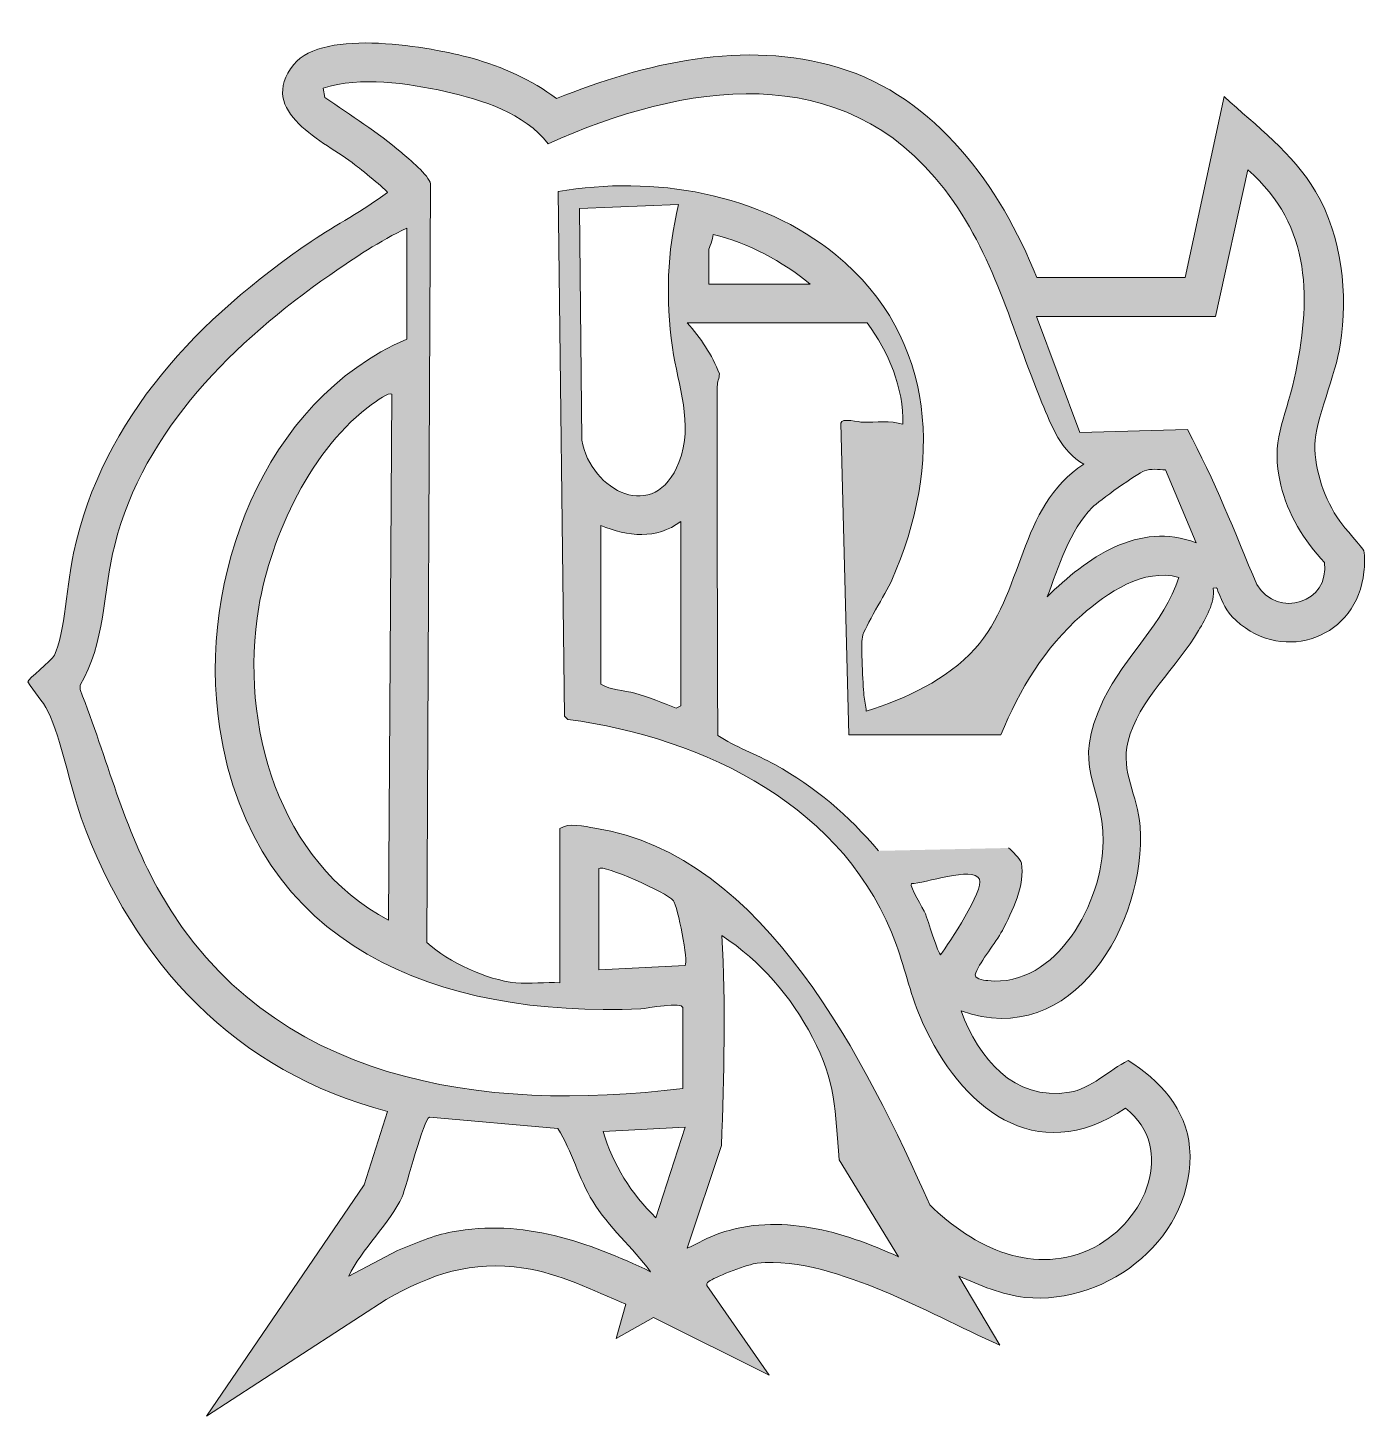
# Model space of a CAD drawing. Extents: x 408 to 896, y -609 to -102.
import ezdxf

# ---------------------------------------------------------------- set-up
doc = ezdxf.new("R2010")
doc.units = 0
doc.header["$MEASUREMENT"] = 0
doc.layers.add('Camada 1', color=7, linetype='Continuous', lineweight=0)

# ---------------------------------------------------------------- blocks, each defined once
blk = doc.blocks.new('Block_0')
at = {"layer": 'Camada 1', "true_color": 0x000000, "transparency": 33554687}
h = blk.add_hatch(color=18, dxfattribs=at)
h.dxf.hatch_style = 2
edge = h.paths.add_edge_path()
edge.add_spline(control_points=[(647.58, -503.3), (647.58, -503.3), (617.71, -504.88), (617.71, -504.88), (621.36, -517.11), (627.94, -527.43), (636.98, -536.32), (636.98, -536.32), (647.58, -503.3), (647.58, -503.3)], knot_values=[0, 0, 0, 0, 1, 1, 1, 2, 2, 2, 3, 3, 3, 3], degree=3, periodic=0)
edge = h.paths.add_edge_path()
edge.add_spline(control_points=[(635.01, -555.98), (628.58, -547.25), (619.59, -539.51), (613.92, -530.29), (608.83, -522.02), (606.37, -511.96), (601.18, -503.7), (601.18, -503.7), (554.36, -499.63), (554.36, -499.63), (552.27, -499.95), (546.07, -524.83), (544.38, -528.65), (540.22, -538.04), (529.48, -547.91), (524.92, -557.55), (524.92, -557.55), (542.72, -548.23), (542.72, -548.23), (549.23, -545.65), (555.7, -542.72), (562.64, -541.41), (588.23, -536.57), (612.31, -545.07), (635.01, -555.98)], knot_values=[0, 0, 0, 0, 1, 1, 1, 2, 2, 2, 3, 3, 3, 4, 4, 4, 5, 5, 5, 6, 6, 6, 7, 7, 7, 8, 8, 8, 8], degree=3, periodic=0)
edge = h.paths.add_edge_path()
edge.add_spline(control_points=[(725.43, -550.48), (725.43, -550.48), (703.78, -515.12), (703.78, -515.12), (702.45, -497.56), (702.42, -486.24), (694.12, -470.53), (686.05, -455.26), (675.34, -442.95), (660.96, -433.32), (662.6, -458.78), (661.67, -484.48), (660.91, -509.93), (660.91, -509.93), (648.38, -547.33), (648.38, -547.33), (652.36, -545.77), (655.88, -543.43), (659.97, -542.02), (682.06, -534.37), (705.01, -541.23), (725.43, -550.48)], knot_values=[0, 0, 0, 0, 1, 1, 1, 2, 2, 2, 3, 3, 3, 4, 4, 4, 5, 5, 5, 6, 6, 6, 7, 7, 7, 7], degree=3, periodic=0)
edge = h.paths.add_edge_path()
edge.add_spline(control_points=[(730.15, -414.45), (729.33, -415.41), (734.43, -423.5), (735.25, -425.46), (736.05, -427.37), (739.97, -440.41), (740.77, -440.38), (743.74, -436.31), (756.79, -416.81), (754.93, -412.82), (752.65, -407.95), (734.78, -414.47), (730.15, -414.45)], knot_values=[0, 0, 0, 0, 1, 1, 1, 2, 2, 2, 3, 3, 3, 4, 4, 4, 4], degree=3, periodic=0)
edge = h.paths.add_edge_path()
edge.add_spline(control_points=[(616.13, -408.94), (616.13, -408.94), (616.13, -445.9), (616.13, -445.9), (616.13, -445.9), (647.59, -444.33), (647.59, -444.33), (648.9, -443.02), (644.96, -422.72), (643.33, -420.67), (640.95, -417.67), (617.66, -407.3), (616.13, -408.94)], knot_values=[0, 0, 0, 0, 1, 1, 1, 2, 2, 2, 3, 3, 3, 4, 4, 4, 4], degree=3, periodic=0)
edge = h.paths.add_edge_path()
edge.add_spline(control_points=[(616.92, -283.91), (616.92, -283.91), (616.92, -341.71), (616.92, -341.71), (620.4, -343.99), (625.26, -343.86), (629.33, -345.02), (634.43, -346.48), (639.46, -348.48), (644.39, -350.44), (644.39, -350.44), (646.01, -349.57), (646.01, -349.57), (646.01, -349.57), (646.01, -282.34), (646.01, -282.34), (637.19, -289.21), (626.69, -287.76), (616.92, -283.91)], knot_values=[0, 0, 0, 0, 1, 1, 1, 2, 2, 2, 3, 3, 3, 4, 4, 4, 5, 5, 5, 6, 6, 6, 6], degree=3, periodic=0)
edge = h.paths.add_edge_path()
edge.add_spline(control_points=[(822.83, -263.57), (820.33, -263.43), (817.53, -263.08), (815.11, -263.89), (812.78, -264.68), (798.29, -275.05), (796.17, -277.19), (787.85, -285.58), (783.71, -298.99), (779.7, -309.86), (793.67, -295.86), (813.34, -281.97), (833.94, -290.2), (833.94, -290.2), (822.83, -263.57), (822.83, -263.57)], knot_values=[0, 0, 0, 0, 1, 1, 1, 2, 2, 2, 3, 3, 3, 4, 4, 4, 5, 5, 5, 5], degree=3, periodic=0)
edge = h.paths.add_edge_path()
edge.add_spline(control_points=[(540.64, -235.95), (539.74, -235.02), (534.7, -238.8), (533.64, -239.55), (511.66, -255), (496.45, -287.69), (492.14, -313.65), (485, -356.64), (499.27, -406.38), (539.46, -427.82), (539.46, -427.82), (540.64, -235.95), (540.64, -235.95)], knot_values=[0, 0, 0, 0, 1, 1, 1, 2, 2, 2, 3, 3, 3, 4, 4, 4, 4], degree=3, periodic=0)
edge = h.paths.add_edge_path()
edge.add_spline(control_points=[(693.19, -195.84), (682.92, -187.31), (670.82, -180.93), (657.82, -177.75), (657.91, -179.36), (656.24, -182.54), (656.24, -183.65), (656.24, -183.65), (656.24, -195.84), (656.24, -195.84), (656.24, -195.84), (693.19, -195.84), (693.19, -195.84)], knot_values=[0, 0, 0, 0, 1, 1, 1, 2, 2, 2, 3, 3, 3, 4, 4, 4, 4], degree=3, periodic=0)
edge = h.paths.add_edge_path()
edge.add_spline(control_points=[(546.15, -175.4), (536.32, -180.02), (526.98, -186.31), (518.06, -192.52), (483.54, -216.57), (450.17, -248.76), (439.59, -290.98), (435.34, -307.94), (436.12, -327.08), (426.94, -342.08), (426.94, -342.08), (426.95, -343.68), (426.95, -343.68), (436.98, -368.93), (442.69, -394.25), (456.37, -418.12), (495.95, -487.12), (573.54, -498.18), (646.8, -489.14), (646.8, -489.14), (646.8, -459.66), (646.8, -459.66), (646.8, -457.34), (633.6, -459.99), (631.5, -460.08), (557.9, -463.3), (490.12, -437.99), (477.85, -357.33), (469.65, -303.46), (493.79, -238.34), (546.15, -215.89), (546.15, -215.89), (546.15, -175.4), (546.15, -175.4)], knot_values=[0, 0, 0, 0, 1, 1, 1, 2, 2, 2, 3, 3, 3, 4, 4, 4, 5, 5, 5, 6, 6, 6, 7, 7, 7, 8, 8, 8, 9, 9, 9, 10, 10, 10, 11, 11, 11, 11], degree=3, periodic=0)
edge = h.paths.add_edge_path()
edge.add_spline(control_points=[(645.22, -166.75), (645.22, -166.75), (609.05, -168.32), (609.05, -168.32), (609.05, -168.32), (609.91, -252.78), (609.91, -252.78), (613.36, -271.35), (636.67, -283.35), (645.37, -260.85), (650.89, -246.58), (644.96, -233.15), (643, -218.91), (640.53, -200.94), (640.99, -184.42), (645.22, -166.75)], knot_values=[0, 0, 0, 0, 1, 1, 1, 2, 2, 2, 3, 3, 3, 4, 4, 4, 5, 5, 5, 5], degree=3, periodic=0)
edge = h.paths.add_edge_path()
edge.add_spline(control_points=[(841.03, -207.64), (841.03, -207.64), (775.76, -207.64), (775.76, -207.64), (775.76, -207.64), (791.59, -249.99), (791.59, -249.99), (791.59, -249.99), (830.85, -248.9), (830.85, -248.9), (840.53, -267.12), (848.2, -286.36), (856.08, -305.42), (863.83, -317.97), (882.83, -312.01), (880.74, -297.3), (873.58, -289.76), (867.24, -279.29), (864.85, -269.13), (860.98, -252.67), (866.35, -245.71), (869.74, -230.45), (876.03, -202.12), (876.41, -174.51), (852.83, -154.17), (852.83, -154.17), (841.03, -207.64), (841.03, -207.64)], knot_values=[0, 0, 0, 0, 1, 1, 1, 2, 2, 2, 3, 3, 3, 4, 4, 4, 5, 5, 5, 6, 6, 6, 7, 7, 7, 8, 8, 8, 9, 9, 9, 9], degree=3, periodic=0)
edge = h.paths.add_edge_path()
edge.add_spline(control_points=[(585.86, -450.61), (590.97, -451.13), (596.79, -450.24), (601.98, -450.61), (601.98, -450.61), (601.98, -394.39), (601.98, -394.39), (604.95, -392.03), (610.88, -393.64), (614.73, -394.23), (676.76, -403.66), (713.99, -480.46), (736.88, -531.56), (752.59, -547.25), (775.42, -558.12), (797, -546.95), (815.32, -537.48), (826.95, -511.33), (808.28, -496.3), (775.2, -518.54), (748.03, -495.79), (734.2, -465.05), (729.97, -455.65), (728.04, -446.24), (724.68, -436.83), (706.77, -386.66), (654.95, -361.28), (604.86, -354.55), (604.86, -354.55), (603.66, -353.4), (603.66, -353.4), (603.66, -353.4), (601.28, -162.11), (601.28, -162.11), (635.84, -156.05), (675.11, -162.57), (702.64, -185.21), (739.84, -215.82), (741.46, -262.01), (722.96, -303.85), (720.75, -308.87), (713.06, -320.68), (712.25, -324.58), (711.61, -327.65), (712.54, -341.66), (712.82, -345.67), (712.96, -347.66), (713.67, -349.53), (713.65, -351.54), (728.17, -346.92), (742.97, -340.26), (753.36, -328.74), (771.25, -308.92), (768.95, -277.09), (793.04, -261.5), (784.79, -256.98), (781.2, -247.46), (777.74, -239.08), (766.77, -212.55), (760.22, -184.69), (742.28, -161.31), (705.08, -112.84), (647.19, -122.49), (597.64, -144.64), (589.13, -133.51), (573.45, -128.56), (560.16, -125.61), (546.13, -122.49), (529.42, -120.01), (515.56, -124.36), (515.56, -124.36), (516.28, -127.82), (516.28, -127.82), (525.68, -134.27), (535.48, -140.48), (544.16, -147.9), (546.8, -150.14), (554.19, -156.21), (554.78, -159.29), (554.78, -159.29), (553.44, -435.97), (553.44, -435.97), (561.52, -443.08), (575.14, -449.53), (585.86, -450.61)], knot_values=[0, 0, 0, 0, 1, 1, 1, 2, 2, 2, 3, 3, 3, 4, 4, 4, 5, 5, 5, 6, 6, 6, 7, 7, 7, 8, 8, 8, 9, 9, 9, 10, 10, 10, 11, 11, 11, 12, 12, 12, 13, 13, 13, 14, 14, 14, 15, 15, 15, 16, 16, 16, 17, 17, 17, 18, 18, 18, 19, 19, 19, 20, 20, 20, 21, 21, 21, 22, 22, 22, 23, 23, 23, 24, 24, 24, 25, 25, 25, 26, 26, 26, 27, 27, 27, 28, 28, 28, 28], degree=3, periodic=0)
edge = h.paths.add_edge_path()
edge.add_spline(control_points=[(775.87, -193.38), (775.87, -193.38), (829.98, -193.45), (829.98, -193.45), (829.98, -193.45), (844.18, -127.43), (844.18, -127.43), (855.96, -138.29), (869.28, -148), (877.53, -162.09), (887.37, -178.92), (889.37, -199.06), (886.53, -218.15), (885.04, -228.1), (877.28, -246.2), (877.27, -254.32), (877.26, -264.16), (880.79, -274.34), (886.33, -282.25), (887.75, -284.29), (894.83, -292.14), (895.12, -293.11), (895.65, -294.89), (895.39, -298.73), (895.19, -300.72), (892.79, -324.51), (866.37, -334.63), (848.52, -318.49), (844.36, -314.73), (844.12, -312.33), (841.88, -307.84), (841.46, -306.99), (842.29, -306.36), (840.24, -306.72), (840.86, -312.17), (837.55, -317.59), (834.87, -322.18), (827.32, -335.15), (812.75, -347.84), (809.15, -362.52), (806.32, -374.07), (812.78, -381.99), (813.54, -393.57), (815.83, -428.8), (789.02, -475.46), (748.25, -460.84), (754.83, -478.14), (767.13, -493.74), (787.76, -490.53), (795.55, -489.31), (802.35, -482.38), (809.18, -478.93), (820.52, -485.91), (830.53, -496.8), (831.62, -510.74), (834.12, -542.69), (802.18, -568.44), (771.53, -565.32), (763.21, -564.48), (755.02, -560.8), (747.46, -557.56), (747.46, -557.56), (762.38, -582.72), (762.38, -582.72), (748.11, -576.38), (734.12, -568.87), (719.67, -562.92), (705.92, -557.27), (689.02, -551.32), (673.94, -552.85), (670.85, -553.16), (659.29, -557.51), (656.73, -559.22), (656.04, -559.68), (655.22, -560.05), (655.5, -561.03), (655.5, -561.03), (678.25, -593.72), (678.25, -593.72), (678.25, -593.72), (636.05, -572.67), (636.05, -572.67), (636.05, -572.67), (622.43, -580.36), (622.43, -580.36), (622.43, -580.36), (626.03, -567.75), (626.03, -567.75), (613.82, -562.79), (601.99, -556.61), (588.79, -554.62), (569.65, -551.74), (554.99, -556.84), (538.54, -566.07), (538.54, -566.07), (473.02, -608.66), (473.02, -608.66), (473.02, -608.66), (530.57, -524.28), (530.57, -524.28), (530.57, -524.28), (539.14, -497.5), (539.14, -497.5), (483.85, -483.27), (446.3, -443.21), (427.4, -390.47), (423.11, -378.5), (420.4, -362.45), (415.22, -351.54), (413.46, -347.82), (410.01, -344.5), (407.89, -340.91), (407.9, -339.71), (416.43, -333.44), (417.61, -331.11), (421.26, -323.9), (422.48, -303.37), (424.52, -293.99), (435.3, -244.23), (470.48, -207.97), (511.3, -180.26), (520.4, -174.09), (530.28, -169.07), (539.06, -162.42), (539.05, -161.64), (528.77, -153.5), (527.2, -152.28), (516.29, -143.81), (490.91, -133.12), (504.94, -115.71), (515.69, -102.36), (554.98, -109.3), (569.91, -113.5), (580.98, -116.62), (591.56, -121.28), (600.76, -128.18), (632.86, -115.24), (669.26, -106.5), (703.41, -116.82), (739.13, -127.61), (762.59, -160.17), (775.87, -193.38)], knot_values=[0, 0, 0, 0, 1, 1, 1, 2, 2, 2, 3, 3, 3, 4, 4, 4, 5, 5, 5, 6, 6, 6, 7, 7, 7, 8, 8, 8, 9, 9, 9, 10, 10, 10, 11, 11, 11, 12, 12, 12, 13, 13, 13, 14, 14, 14, 15, 15, 15, 16, 16, 16, 17, 17, 17, 18, 18, 18, 19, 19, 19, 20, 20, 20, 21, 21, 21, 22, 22, 22, 23, 23, 23, 24, 24, 24, 25, 25, 25, 26, 26, 26, 27, 27, 27, 28, 28, 28, 29, 29, 29, 30, 30, 30, 31, 31, 31, 32, 32, 32, 33, 33, 33, 34, 34, 34, 35, 35, 35, 36, 36, 36, 37, 37, 37, 38, 38, 38, 39, 39, 39, 40, 40, 40, 41, 41, 41, 42, 42, 42, 43, 43, 43, 44, 44, 44, 45, 45, 45, 46, 46, 46, 47, 47, 47, 47], degree=3, periodic=0)
edge = h.paths.add_edge_path()
edge.add_spline(control_points=[(765.56, -401.45), (766.79, -402.38), (769.95, -405.52), (770.24, -406.99), (771.71, -414.6), (766.85, -424.87), (763.31, -431.48), (760.72, -436.33), (755.54, -442.34), (753.6, -446.95), (752.61, -449.33), (756.21, -449.63), (758.07, -449.83), (783.23, -452.51), (800.03, -420.76), (800.06, -399.03), (800.09, -377.31), (787.95, -372.94), (800.25, -347.32), (807.85, -331.49), (822.42, -319.55), (827.66, -302.79), (814.82, -299.2), (801.52, -308.43), (792.26, -316.53), (778.68, -328.42), (769.58, -343.62), (762.79, -360.19), (762.79, -360.19), (707.35, -360.19), (707.35, -360.19), (707.35, -360.19), (704.38, -246.53), (704.38, -246.53), (704.54, -244.51), (711.21, -246.18), (712.43, -246.2), (717.23, -246.28), (722.51, -245.47), (727, -246.95), (727.37, -233.74), (721.84, -220.42), (714.03, -210), (714.03, -210), (648.37, -210), (648.37, -210), (653.31, -215.43), (657.39, -221.65), (660.14, -228.52), (660.06, -230.1), (659.35, -231.55), (659.35, -233.16), (659.18, -275.59), (659.44, -318.03), (659.51, -360.45), (665.89, -364.57), (673.56, -367.29), (680.36, -371.06), (695.15, -379.26), (707.25, -389.61), (718.11, -402.5)], knot_values=[0, 0, 0, 0, 1, 1, 1, 2, 2, 2, 3, 3, 3, 4, 4, 4, 5, 5, 5, 6, 6, 6, 7, 7, 7, 8, 8, 8, 9, 9, 9, 10, 10, 10, 11, 11, 11, 12, 12, 12, 13, 13, 13, 14, 14, 14, 15, 15, 15, 16, 16, 16, 17, 17, 17, 18, 18, 18, 19, 19, 19, 20, 20, 20, 20], degree=3, periodic=0)
edge.add_line((718.11, -402.5), (765.56, -401.45))
at = {"layer": 'Camada 1'}
for points, knots in [([(775.87, -193.38), (775.87, -193.38), (829.98, -193.45), (829.98, -193.45), (829.98, -193.45), (844.18, -127.43), (844.18, -127.43), (855.96, -138.29), (869.28, -148), (877.53, -162.09), (887.37, -178.92), (889.37, -199.06), (886.53, -218.15), (885.04, -228.1), (877.28, -246.2), (877.27, -254.32), (877.26, -264.16), (880.79, -274.34), (886.33, -282.25), (887.75, -284.29), (894.83, -292.14), (895.12, -293.11), (895.65, -294.89), (895.39, -298.73), (895.19, -300.72), (892.79, -324.51), (866.37, -334.63), (848.52, -318.49), (844.36, -314.73), (844.12, -312.33), (841.88, -307.84), (841.46, -306.99), (842.29, -306.36), (840.24, -306.72), (840.86, -312.17), (837.55, -317.59), (834.87, -322.18), (827.32, -335.15), (812.75, -347.84), (809.15, -362.52), (806.32, -374.07), (812.78, -381.99), (813.54, -393.57), (815.83, -428.8), (789.02, -475.46), (748.25, -460.84), (754.83, -478.14), (767.13, -493.74), (787.76, -490.53), (795.55, -489.31), (802.35, -482.38), (809.18, -478.93), (820.52, -485.91), (830.53, -496.8), (831.62, -510.74), (834.12, -542.69), (802.18, -568.44), (771.53, -565.32), (763.21, -564.48), (755.02, -560.8), (747.46, -557.56), (747.46, -557.56), (762.38, -582.72), (762.38, -582.72), (748.11, -576.38), (734.12, -568.87), (719.67, -562.92), (705.92, -557.27), (689.02, -551.32), (673.94, -552.85), (670.85, -553.16), (659.29, -557.51), (656.73, -559.22), (656.04, -559.68), (655.22, -560.05), (655.5, -561.03), (655.5, -561.03), (678.25, -593.72), (678.25, -593.72), (678.25, -593.72), (636.05, -572.67), (636.05, -572.67), (636.05, -572.67), (622.43, -580.36), (622.43, -580.36), (622.43, -580.36), (626.03, -567.75), (626.03, -567.75), (613.82, -562.79), (601.99, -556.61), (588.79, -554.62), (569.65, -551.74), (554.99, -556.84), (538.54, -566.07), (538.54, -566.07), (473.02, -608.66), (473.02, -608.66), (473.02, -608.66), (530.57, -524.28), (530.57, -524.28), (530.57, -524.28), (539.14, -497.5), (539.14, -497.5), (483.85, -483.27), (446.3, -443.21), (427.4, -390.47), (423.11, -378.5), (420.4, -362.45), (415.22, -351.54), (413.46, -347.82), (410.01, -344.5), (407.89, -340.91), (407.9, -339.71), (416.43, -333.44), (417.61, -331.11), (421.26, -323.9), (422.48, -303.37), (424.52, -293.99), (435.3, -244.23), (470.48, -207.97), (511.3, -180.26), (520.4, -174.09), (530.28, -169.07), (539.06, -162.42), (539.05, -161.64), (528.77, -153.5), (527.2, -152.28), (516.29, -143.81), (490.91, -133.12), (504.94, -115.71), (515.69, -102.36), (554.98, -109.3), (569.91, -113.5), (580.98, -116.62), (591.56, -121.28), (600.76, -128.18), (632.86, -115.24), (669.26, -106.5), (703.41, -116.82), (739.13, -127.61), (762.59, -160.17), (775.87, -193.38)], [0, 0, 0, 0, 1, 1, 1, 2, 2, 2, 3, 3, 3, 4, 4, 4, 5, 5, 5, 6, 6, 6, 7, 7, 7, 8, 8, 8, 9, 9, 9, 10, 10, 10, 11, 11, 11, 12, 12, 12, 13, 13, 13, 14, 14, 14, 15, 15, 15, 16, 16, 16, 17, 17, 17, 18, 18, 18, 19, 19, 19, 20, 20, 20, 21, 21, 21, 22, 22, 22, 23, 23, 23, 24, 24, 24, 25, 25, 25, 26, 26, 26, 27, 27, 27, 28, 28, 28, 29, 29, 29, 30, 30, 30, 31, 31, 31, 32, 32, 32, 33, 33, 33, 34, 34, 34, 35, 35, 35, 36, 36, 36, 37, 37, 37, 38, 38, 38, 39, 39, 39, 40, 40, 40, 41, 41, 41, 42, 42, 42, 43, 43, 43, 44, 44, 44, 45, 45, 45, 46, 46, 46, 47, 47, 47, 47]), ([(585.86, -450.61), (590.97, -451.13), (596.79, -450.24), (601.98, -450.61), (601.98, -450.61), (601.98, -394.39), (601.98, -394.39), (604.95, -392.03), (610.88, -393.64), (614.73, -394.23), (676.76, -403.66), (713.99, -480.46), (736.88, -531.56), (752.59, -547.25), (775.42, -558.12), (797, -546.95), (815.32, -537.48), (826.95, -511.33), (808.28, -496.3), (775.2, -518.54), (748.03, -495.79), (734.2, -465.05), (729.97, -455.65), (728.04, -446.24), (724.68, -436.83), (706.77, -386.66), (654.95, -361.28), (604.86, -354.55), (604.86, -354.55), (603.66, -353.4), (603.66, -353.4), (603.66, -353.4), (601.28, -162.11), (601.28, -162.11), (635.84, -156.05), (675.11, -162.57), (702.64, -185.21), (739.84, -215.82), (741.46, -262.01), (722.96, -303.85), (720.75, -308.87), (713.06, -320.68), (712.25, -324.58), (711.61, -327.65), (712.54, -341.66), (712.82, -345.67), (712.96, -347.66), (713.67, -349.53), (713.65, -351.54), (728.17, -346.92), (742.97, -340.26), (753.36, -328.74), (771.25, -308.92), (768.95, -277.09), (793.04, -261.5), (784.79, -256.98), (781.2, -247.46), (777.74, -239.08), (766.77, -212.55), (760.22, -184.69), (742.28, -161.31), (705.08, -112.84), (647.19, -122.49), (597.64, -144.64), (589.13, -133.51), (573.45, -128.56), (560.16, -125.61), (546.13, -122.49), (529.42, -120.01), (515.56, -124.36), (515.56, -124.36), (516.28, -127.82), (516.28, -127.82), (525.68, -134.27), (535.48, -140.48), (544.16, -147.9), (546.8, -150.14), (554.19, -156.21), (554.78, -159.29), (554.78, -159.29), (553.44, -435.97), (553.44, -435.97), (561.52, -443.08), (575.14, -449.53), (585.86, -450.61)], [0, 0, 0, 0, 1, 1, 1, 2, 2, 2, 3, 3, 3, 4, 4, 4, 5, 5, 5, 6, 6, 6, 7, 7, 7, 8, 8, 8, 9, 9, 9, 10, 10, 10, 11, 11, 11, 12, 12, 12, 13, 13, 13, 14, 14, 14, 15, 15, 15, 16, 16, 16, 17, 17, 17, 18, 18, 18, 19, 19, 19, 20, 20, 20, 21, 21, 21, 22, 22, 22, 23, 23, 23, 24, 24, 24, 25, 25, 25, 26, 26, 26, 27, 27, 27, 28, 28, 28, 28]), ([(841.03, -207.64), (841.03, -207.64), (775.76, -207.64), (775.76, -207.64), (775.76, -207.64), (791.59, -249.99), (791.59, -249.99), (791.59, -249.99), (830.85, -248.9), (830.85, -248.9), (840.53, -267.12), (848.2, -286.36), (856.08, -305.42), (863.83, -317.97), (882.83, -312.01), (880.74, -297.3), (873.58, -289.76), (867.24, -279.29), (864.85, -269.13), (860.98, -252.67), (866.35, -245.71), (869.74, -230.45), (876.03, -202.12), (876.41, -174.51), (852.83, -154.17), (852.83, -154.17), (841.03, -207.64), (841.03, -207.64)], [0, 0, 0, 0, 1, 1, 1, 2, 2, 2, 3, 3, 3, 4, 4, 4, 5, 5, 5, 6, 6, 6, 7, 7, 7, 8, 8, 8, 9, 9, 9, 9]), ([(645.22, -166.75), (645.22, -166.75), (609.05, -168.32), (609.05, -168.32), (609.05, -168.32), (609.91, -252.78), (609.91, -252.78), (613.36, -271.35), (636.67, -283.35), (645.37, -260.85), (650.89, -246.58), (644.96, -233.15), (643, -218.91), (640.53, -200.94), (640.99, -184.42), (645.22, -166.75)], [0, 0, 0, 0, 1, 1, 1, 2, 2, 2, 3, 3, 3, 4, 4, 4, 5, 5, 5, 5]), ([(546.15, -175.4), (536.32, -180.02), (526.98, -186.31), (518.06, -192.52), (483.54, -216.57), (450.17, -248.76), (439.59, -290.98), (435.34, -307.94), (436.12, -327.08), (426.94, -342.08), (426.94, -342.08), (426.95, -343.68), (426.95, -343.68), (436.98, -368.93), (442.69, -394.25), (456.37, -418.12), (495.95, -487.12), (573.54, -498.18), (646.8, -489.14), (646.8, -489.14), (646.8, -459.66), (646.8, -459.66), (646.8, -457.34), (633.6, -459.99), (631.5, -460.08), (557.9, -463.3), (490.12, -437.99), (477.85, -357.33), (469.65, -303.46), (493.79, -238.34), (546.15, -215.89), (546.15, -215.89), (546.15, -175.4), (546.15, -175.4)], [0, 0, 0, 0, 1, 1, 1, 2, 2, 2, 3, 3, 3, 4, 4, 4, 5, 5, 5, 6, 6, 6, 7, 7, 7, 8, 8, 8, 9, 9, 9, 10, 10, 10, 11, 11, 11, 11]), ([(693.19, -195.84), (682.92, -187.31), (670.82, -180.93), (657.82, -177.75), (657.91, -179.36), (656.24, -182.54), (656.24, -183.65), (656.24, -183.65), (656.24, -195.84), (656.24, -195.84), (656.24, -195.84), (693.19, -195.84), (693.19, -195.84)], [0, 0, 0, 0, 1, 1, 1, 2, 2, 2, 3, 3, 3, 4, 4, 4, 4]), ([(693.19, -195.84), (693.19, -195.84), (656.24, -195.84), (656.24, -195.84), (656.24, -195.84), (656.24, -183.65), (656.24, -183.65), (656.24, -182.54), (657.91, -179.36), (657.82, -177.75), (670.82, -180.93), (682.92, -187.31), (693.19, -195.84)], [0, 0, 0, 0, 1, 1, 1, 2, 2, 2, 3, 3, 3, 4, 4, 4, 4]), ([(765.56, -401.45), (766.79, -402.38), (769.95, -405.52), (770.24, -406.99), (771.71, -414.6), (766.85, -424.87), (763.31, -431.48), (760.72, -436.33), (755.54, -442.34), (753.6, -446.95), (752.61, -449.33), (756.21, -449.63), (758.07, -449.83), (783.23, -452.51), (800.03, -420.76), (800.06, -399.03), (800.09, -377.31), (787.95, -372.94), (800.25, -347.32), (807.85, -331.49), (822.42, -319.55), (827.66, -302.79), (814.82, -299.2), (801.52, -308.43), (792.26, -316.53), (778.68, -328.42), (769.58, -343.62), (762.79, -360.19), (762.79, -360.19), (707.35, -360.19), (707.35, -360.19), (707.35, -360.19), (704.38, -246.53), (704.38, -246.53), (704.54, -244.51), (711.21, -246.18), (712.43, -246.2), (717.23, -246.28), (722.51, -245.47), (727, -246.95), (727.37, -233.74), (721.84, -220.42), (714.03, -210), (714.03, -210), (648.37, -210), (648.37, -210), (653.31, -215.43), (657.39, -221.65), (660.14, -228.52), (660.06, -230.1), (659.35, -231.55), (659.35, -233.16), (659.18, -275.59), (659.44, -318.03), (659.51, -360.45), (665.89, -364.57), (673.56, -367.29), (680.36, -371.06), (695.15, -379.26), (707.25, -389.61), (718.11, -402.5)], [0, 0, 0, 0, 1, 1, 1, 2, 2, 2, 3, 3, 3, 4, 4, 4, 5, 5, 5, 6, 6, 6, 7, 7, 7, 8, 8, 8, 9, 9, 9, 10, 10, 10, 11, 11, 11, 12, 12, 12, 13, 13, 13, 14, 14, 14, 15, 15, 15, 16, 16, 16, 17, 17, 17, 18, 18, 18, 19, 19, 19, 20, 20, 20, 20]), ([(540.64, -235.95), (539.74, -235.02), (534.7, -238.8), (533.64, -239.55), (511.66, -255), (496.45, -287.69), (492.14, -313.65), (485, -356.64), (499.27, -406.38), (539.46, -427.82), (539.46, -427.82), (540.64, -235.95), (540.64, -235.95)], [0, 0, 0, 0, 1, 1, 1, 2, 2, 2, 3, 3, 3, 4, 4, 4, 4]), ([(540.64, -235.95), (540.64, -235.95), (539.46, -427.82), (539.46, -427.82), (499.27, -406.38), (485, -356.64), (492.14, -313.65), (496.45, -287.69), (511.66, -255), (533.64, -239.55), (534.7, -238.8), (539.74, -235.02), (540.64, -235.95)], [0, 0, 0, 0, 1, 1, 1, 2, 2, 2, 3, 3, 3, 4, 4, 4, 4]), ([(822.83, -263.57), (820.33, -263.43), (817.53, -263.08), (815.11, -263.89), (812.78, -264.68), (798.29, -275.05), (796.17, -277.19), (787.85, -285.58), (783.71, -298.99), (779.7, -309.86), (793.67, -295.86), (813.34, -281.97), (833.94, -290.2), (833.94, -290.2), (822.83, -263.57), (822.83, -263.57)], [0, 0, 0, 0, 1, 1, 1, 2, 2, 2, 3, 3, 3, 4, 4, 4, 5, 5, 5, 5]), ([(822.83, -263.57), (822.83, -263.57), (833.94, -290.2), (833.94, -290.2), (813.34, -281.97), (793.67, -295.86), (779.7, -309.86), (783.71, -298.99), (787.85, -285.58), (796.17, -277.19), (798.29, -275.05), (812.78, -264.68), (815.11, -263.89), (817.53, -263.08), (820.33, -263.43), (822.83, -263.57)], [0, 0, 0, 0, 1, 1, 1, 2, 2, 2, 3, 3, 3, 4, 4, 4, 5, 5, 5, 5]), ([(616.92, -283.91), (616.92, -283.91), (616.92, -341.71), (616.92, -341.71), (620.4, -343.99), (625.26, -343.86), (629.33, -345.02), (634.43, -346.48), (639.46, -348.48), (644.39, -350.44), (644.39, -350.44), (646.01, -349.57), (646.01, -349.57), (646.01, -349.57), (646.01, -282.34), (646.01, -282.34), (637.19, -289.21), (626.69, -287.76), (616.92, -283.91)], [0, 0, 0, 0, 1, 1, 1, 2, 2, 2, 3, 3, 3, 4, 4, 4, 5, 5, 5, 6, 6, 6, 6]), ([(616.92, -283.91), (626.69, -287.76), (637.19, -289.21), (646.01, -282.34), (646.01, -282.34), (646.01, -349.57), (646.01, -349.57), (646.01, -349.57), (644.39, -350.44), (644.39, -350.44), (639.46, -348.48), (634.43, -346.48), (629.33, -345.02), (625.26, -343.86), (620.4, -343.99), (616.92, -341.71), (616.92, -341.71), (616.92, -283.91), (616.92, -283.91)], [0, 0, 0, 0, 1, 1, 1, 2, 2, 2, 3, 3, 3, 4, 4, 4, 5, 5, 5, 6, 6, 6, 6]), ([(616.13, -408.94), (616.13, -408.94), (616.13, -445.9), (616.13, -445.9), (616.13, -445.9), (647.59, -444.33), (647.59, -444.33), (648.9, -443.02), (644.96, -422.72), (643.33, -420.67), (640.95, -417.67), (617.66, -407.3), (616.13, -408.94)], [0, 0, 0, 0, 1, 1, 1, 2, 2, 2, 3, 3, 3, 4, 4, 4, 4]), ([(616.13, -408.94), (617.66, -407.3), (640.95, -417.67), (643.33, -420.67), (644.96, -422.72), (648.9, -443.02), (647.59, -444.33), (647.59, -444.33), (616.13, -445.9), (616.13, -445.9), (616.13, -445.9), (616.13, -408.94), (616.13, -408.94)], [0, 0, 0, 0, 1, 1, 1, 2, 2, 2, 3, 3, 3, 4, 4, 4, 4]), ([(730.15, -414.45), (729.33, -415.41), (734.43, -423.5), (735.25, -425.46), (736.05, -427.37), (739.97, -440.41), (740.77, -440.38), (743.74, -436.31), (756.79, -416.81), (754.93, -412.82), (752.65, -407.95), (734.78, -414.47), (730.15, -414.45)], [0, 0, 0, 0, 1, 1, 1, 2, 2, 2, 3, 3, 3, 4, 4, 4, 4]), ([(730.15, -414.45), (734.78, -414.47), (752.65, -407.95), (754.93, -412.82), (756.79, -416.81), (743.74, -436.31), (740.77, -440.38), (739.97, -440.41), (736.05, -427.37), (735.25, -425.46), (734.43, -423.5), (729.33, -415.41), (730.15, -414.45)], [0, 0, 0, 0, 1, 1, 1, 2, 2, 2, 3, 3, 3, 4, 4, 4, 4]), ([(725.43, -550.48), (725.43, -550.48), (703.78, -515.12), (703.78, -515.12), (702.45, -497.56), (702.42, -486.24), (694.12, -470.53), (686.05, -455.26), (675.34, -442.95), (660.96, -433.32), (662.6, -458.78), (661.67, -484.48), (660.91, -509.93), (660.91, -509.93), (648.38, -547.33), (648.38, -547.33), (652.36, -545.77), (655.88, -543.43), (659.97, -542.02), (682.06, -534.37), (705.01, -541.23), (725.43, -550.48)], [0, 0, 0, 0, 1, 1, 1, 2, 2, 2, 3, 3, 3, 4, 4, 4, 5, 5, 5, 6, 6, 6, 7, 7, 7, 7]), ([(635.01, -555.98), (628.58, -547.25), (619.59, -539.51), (613.92, -530.29), (608.83, -522.02), (606.37, -511.96), (601.18, -503.7), (601.18, -503.7), (554.36, -499.63), (554.36, -499.63), (552.27, -499.95), (546.07, -524.83), (544.38, -528.65), (540.22, -538.04), (529.48, -547.91), (524.92, -557.55), (524.92, -557.55), (542.72, -548.23), (542.72, -548.23), (549.23, -545.65), (555.7, -542.72), (562.64, -541.41), (588.23, -536.57), (612.31, -545.07), (635.01, -555.98)], [0, 0, 0, 0, 1, 1, 1, 2, 2, 2, 3, 3, 3, 4, 4, 4, 5, 5, 5, 6, 6, 6, 7, 7, 7, 8, 8, 8, 8]), ([(647.58, -503.3), (647.58, -503.3), (617.71, -504.88), (617.71, -504.88), (621.36, -517.11), (627.94, -527.43), (636.98, -536.32), (636.98, -536.32), (647.58, -503.3), (647.58, -503.3)], [0, 0, 0, 0, 1, 1, 1, 2, 2, 2, 3, 3, 3, 3]), ([(647.58, -503.3), (647.58, -503.3), (636.98, -536.32), (636.98, -536.32), (627.94, -527.43), (621.36, -517.11), (617.71, -504.88), (617.71, -504.88), (647.58, -503.3), (647.58, -503.3)], [0, 0, 0, 0, 1, 1, 1, 2, 2, 2, 3, 3, 3, 3])]:
    blk.add_open_spline(points, degree=3, knots=knots, dxfattribs=at)

msp = doc.modelspace()

# ---------------------------------------------------------------- block references
at = {"layer": 'Camada 1'}
msp.add_blockref('Block_0', (0, 0), dxfattribs=at)

doc.saveas('drawing.dxf')
